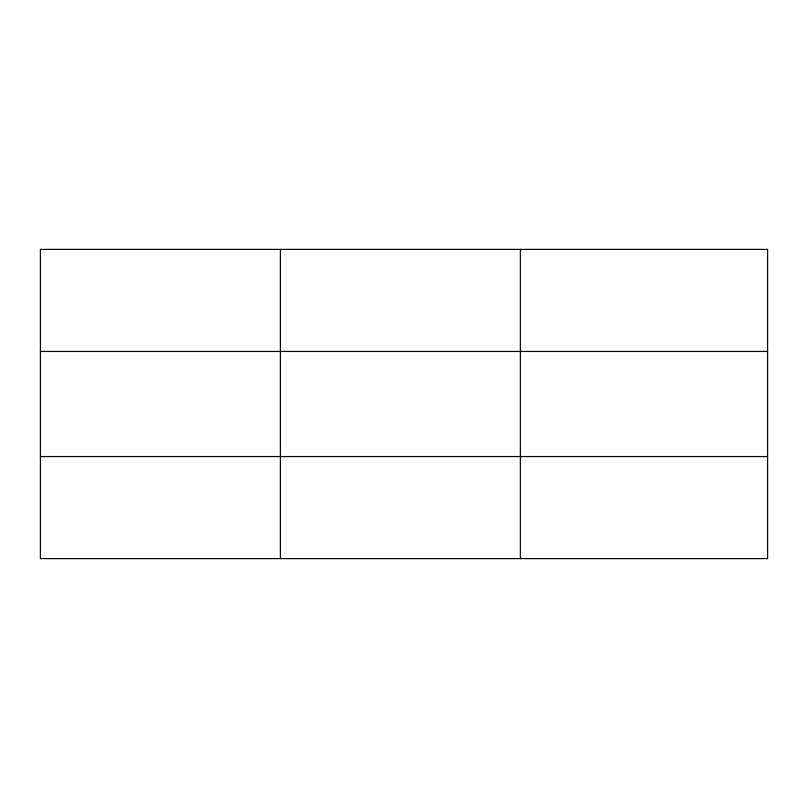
<?xml version="1.0" encoding="UTF-8"?>
<svg xmlns="http://www.w3.org/2000/svg" width="808" height="808" viewBox="0 0 808 808"><rect width="100%" height="100%" fill="white"/><g stroke="black" fill="none" stroke-linecap="round" stroke-linejoin="round"><path stroke-width="1.21" d="M280.376 249.399L280.376 558.601M520.352 249.399L520.352 558.601M40.4 351.44L767.6 351.44M40.4 456.56L767.6 456.56M767.6 507.586L767.6 558.601L40.4 558.601L40.4 249.399L767.6 249.399L767.6 507.586"/></g></svg>
